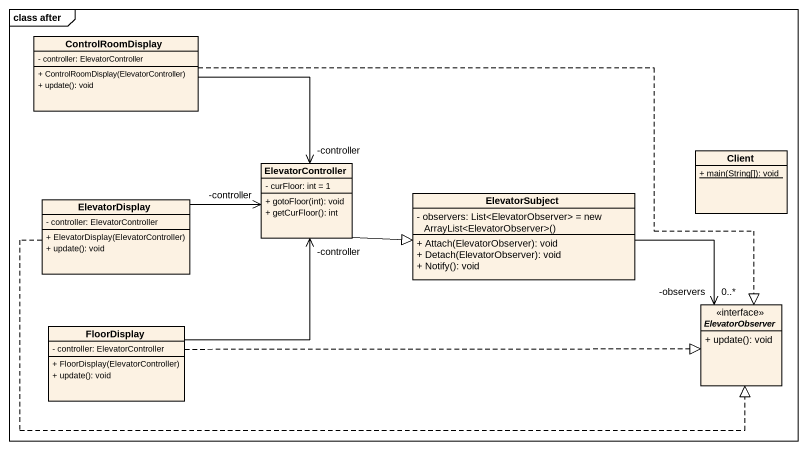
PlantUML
@startuml
mainframe class after
hide circle
hide empty members
skinparam classAttributeIconSize 0
class ControlRoomDisplay {
  - controller: ElevatorController
  + ControlRoomDisplay(ElevatorController)
  + update(): void
}
class ElevatorController {
  - curFloor: int = 1
  + gotoFloor(int): void
  + getCurFloor(): int
}
class Client {
  {static} + main(String[]): void
}
class ElevatorDisplay {
  - controller: ElevatorController
  + ElevatorDisplay(ElevatorController)
  + update(): void
}
class ElevatorSubject {
  {field} - observers: List<ElevatorObserver> = new ArrayList<ElevatorObserver>()
  + Attach(ElevatorObserver): void
  + Detach(ElevatorObserver): void
  + Notify(): void
}
interface ElevatorObserver <<interface>> {
  + update(): void
}
class FloorDisplay {
  - controller: ElevatorController
  + FloorDisplay(ElevatorController)
  + update(): void
}
ControlRoomDisplay --> "-controller" ElevatorController
ControlRoomDisplay .right.|> ElevatorObserver
ElevatorController -right-|> ElevatorSubject
ElevatorDisplay -right-> "-controller" ElevatorController
ElevatorDisplay .right.|> ElevatorObserver
ElevatorSubject -right-> "-observers\n0..*" ElevatorObserver
FloorDisplay -up-> "-controller" ElevatorController
FloorDisplay .right.|> ElevatorObserver
@enduml
